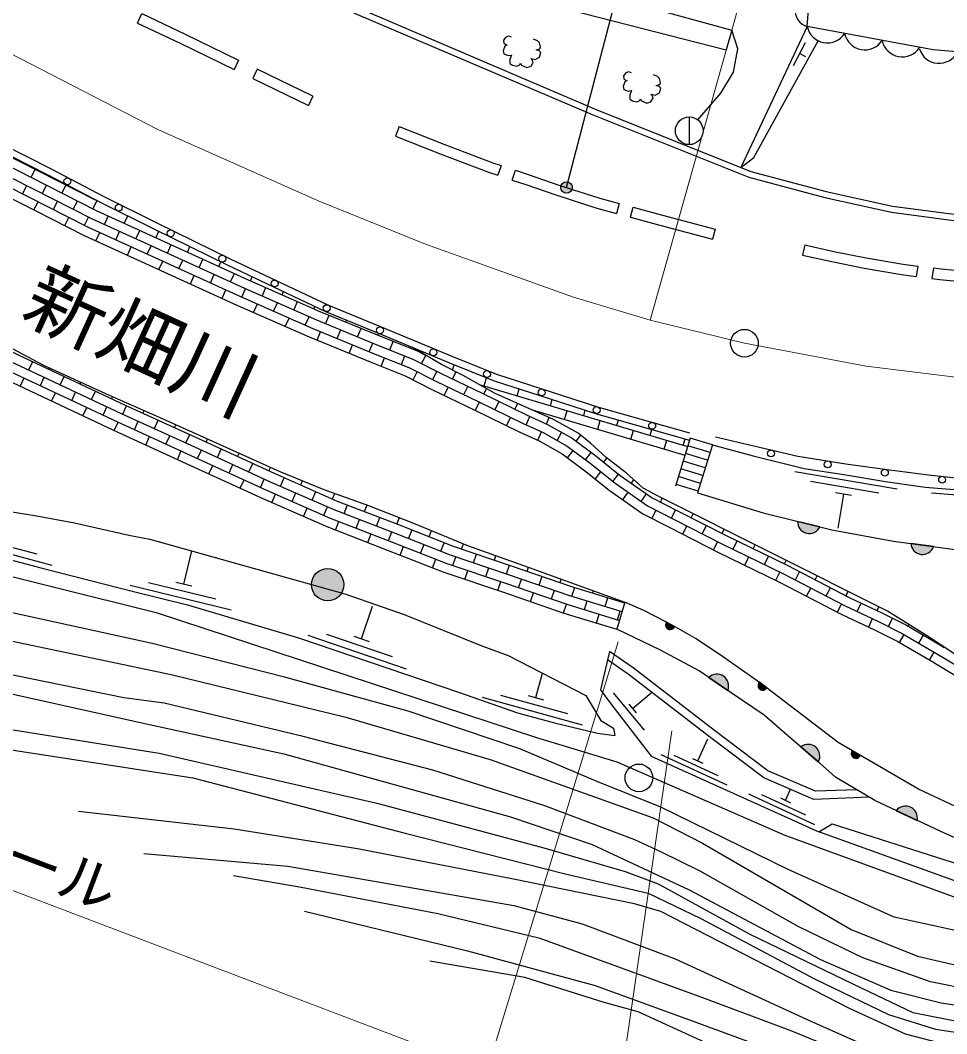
# Model space of a CAD drawing. Units: millimetres at full size, sheet at 1:1000; details may follow other scales. Extents: x 40000 to 680000, y 20000 to 380000.
# Drawn here: x 230268 to 270376, y 241459 to 285360 of the extents above; entities that cross this region are included whole.
import ezdxf
from ezdxf.enums import TextEntityAlignment as Align

# ---------------------------------------------------------------- set-up
doc = ezdxf.new("R2010")
doc.units = ezdxf.units.MM
doc.header["$LTSCALE"] = 1000
doc.linetypes.add('CHAIN', pattern=[18.5, 12, -1.5, 3.5, -1.5])
for name, color, linetype, lineweight in [('M-BGD', 7, 'Continuous', 25), ('M-BGD-EXST', 7, 'Continuous', 25), ('M-BMK', 2, 'CHAIN', 13), ('M-BMK-SRVR', 3, 'Continuous', 25), ('M-STR-HTXT', 7, 'Continuous', 13)]:
    doc.layers.add(name, color=color, linetype=linetype, lineweight=lineweight)
doc.layers.add('M-BMK-HTXT', color=7, linetype='Continuous')
doc.styles.add('ＭＳ ゴシック', font='')
doc.styles.get('ＭＳ ゴシック').set_extended_font_data('MS Gothic')

msp = doc.modelspace()

# ---------------------------------------------------------------- hatches: boundary and pattern name
at = {"layer": 'M-BGD'}
for points in [[(264884, 263417, -0.82183), (263921, 263652)], [(269807, 262562, -0.82183), (268825, 262694)], [(244278, 260912, -1), (242878, 260912, -0.41421), (243578, 261612, -0.41421)], [(258594, 259099, -0.4608), (258306, 258988, -0.4608), (258240, 259290)], [(260079, 256889, -0.82183), (260895, 256327)], [(262587, 256444, -0.4608), (262285, 256380, -0.4608), (262269, 256688)], [(264065, 253884, -0.82183), (264818, 253240)], [(266633, 253517, -0.4608), (266341, 253415, -0.4608), (266286, 253719)], [(268194, 251118, -0.82183), (269091, 250697)]]:
    msp.add_hatch(color=256, dxfattribs=at).paths.add_polyline_path(points)
at = {"layer": 'M-BGD-EXST'}
msp.add_hatch(color=256, dxfattribs=at).paths.add_polyline_path([(254133, 278238, -1), (253694, 277998, -1)])

# ---------------------------------------------------------------- linework, layer by layer
at = {"layer": 'M-BGD'}
for p, q in [((264337, 285096), (265125, 294671)), ((261072, 284938), (260831, 284082)), ((264337, 285096), (261469, 278987)), ((264246, 284378), (263725, 283383)), ((264277, 283781), (264008, 283922)), ((240332, 282835), (242743, 281662)), ((242940, 282067), (242743, 281662)), ((259228, 281174), (259228, 279974)), ((246678, 280764), (246512, 280345)), ((230735, 278552), (230917, 278909)), ((231594, 278564), (231604, 278586)), ((230367, 277842), (230548, 278199)), ((231225, 277854), (231406, 278211)), ((232072, 277872), (232254, 278229)), ((230857, 277144), (231038, 277501)), ((231704, 277162), (231885, 277518)), ((232562, 277174), (232743, 277531)), ((232930, 277884), (232934, 277891)), ((233409, 277192), (233591, 277548)), ((232194, 276464), (232375, 276821)), ((233041, 276482), (233222, 276838)), ((233910, 276517), (234076, 276881)), ((234771, 276564), (234917, 276884)), ((233541, 275805), (233707, 276170)), ((234402, 275853), (234568, 276217)), ((235275, 275895), (235441, 276259)), ((236136, 275942), (236262, 276218)), ((260356, 276307), (260240, 275872)), ((234906, 275184), (235072, 275548)), ((235768, 275231), (235933, 275595)), ((236640, 275273), (236806, 275637)), ((237502, 275320), (237610, 275557)), ((264237, 275631), (264138, 275192)), ((236271, 274562), (236437, 274926)), ((237133, 274609), (237298, 274973)), ((238005, 274651), (238171, 275015)), ((238867, 274699), (238957, 274897)), ((239370, 274030), (239536, 274394)), ((237636, 273940), (237802, 274304)), ((238498, 273987), (238664, 274352)), ((240232, 274078), (240309, 274251)), ((239001, 273319), (239167, 273683)), ((239863, 273366), (240025, 273732)), ((240739, 273416), (240901, 273782)), ((241604, 273471), (241665, 273609)), ((240370, 272705), (240532, 273070)), ((241235, 272759), (241397, 273125)), ((242110, 272809), (242272, 273175)), ((242975, 272863), (243021, 272967)), ((241741, 272097), (241903, 272463)), ((242606, 272152), (242768, 272518)), ((243487, 272213), (243639, 272583)), ((244360, 272287), (244394, 272370)), ((243117, 271500), (243269, 271870)), ((243990, 271574), (244142, 271944)), ((244874, 271643), (245026, 272013)), ((245748, 271717), (245780, 271796)), ((245378, 271004), (245530, 271374)), ((246265, 271080), (246412, 271452)), ((244505, 270930), (244657, 271300)), ((247142, 271163), (247165, 271222)), ((247642, 270951), (247662, 271016)), ((230637, 270213), (230808, 270575)), ((245894, 270366), (246042, 270738)), ((246771, 270449), (246919, 270821)), ((247643, 270492), (247823, 270846)), ((248986, 270206), (249055, 270440)), ((231506, 270246), (231533, 270303)), ((247275, 269782), (247456, 270138)), ((248122, 269800), (248303, 270157)), ((248985, 269822), (249135, 270132)), ((230268, 269503), (230439, 269865)), ((231137, 269535), (231308, 269897)), ((231993, 269573), (232164, 269935)), ((232863, 269605), (232897, 269678)), ((250136, 269585), (259159, 266900)), ((250347, 269522), (250453, 269877)), ((231625, 268863), (231795, 269224)), ((232494, 268895), (232665, 269256)), ((233350, 268933), (233521, 269295)), ((248617, 269112), (248791, 269472)), ((249471, 269143), (249645, 269502)), ((250335, 269168), (250452, 269406)), ((251785, 269095), (251873, 269392)), ((234219, 268965), (234261, 269054)), ((249966, 268457), (250142, 268817)), ((250819, 268486), (250995, 268845)), ((251683, 268509), (251804, 268758)), ((253223, 268667), (253301, 268932)), ((232981, 268222), (233152, 268584)), ((233850, 268255), (234021, 268616)), ((234707, 268294), (234873, 268658)), ((235580, 268335), (235633, 268450)), ((252390, 268497), (259045, 266517)), ((253827, 268069), (253941, 268453)), ((254660, 268239), (254730, 268473)), ((234338, 267583), (234504, 267947)), ((235211, 267624), (235377, 267988)), ((236072, 267672), (236238, 268036)), ((236945, 267713), (237003, 267839)), ((251314, 267798), (251490, 268158)), ((252169, 267831), (252332, 268196)), ((253043, 267878), (253166, 268152)), ((255265, 267642), (255379, 268025)), ((256098, 267811), (256168, 268048)), ((236576, 267002), (236742, 267366)), ((237437, 267050), (237603, 267414)), ((252674, 267167), (252838, 267532)), ((253509, 267162), (253706, 267510)), ((254337, 267122), (254532, 267383)), ((256703, 267214), (256817, 267597)), ((257536, 267383), (257612, 267639)), ((235703, 266961), (235869, 267325)), ((238310, 267091), (238371, 267223)), ((258140, 266786), (258254, 267169)), ((259274, 267265), (258635, 265181)), ((258973, 266955), (259055, 267231)), ((260128, 266638), (259172, 266931)), ((260230, 266972), (259274, 267265)), ((260230, 266972), (259591, 264888)), ((237068, 266339), (237234, 266703)), ((237941, 266380), (238108, 266743)), ((238800, 266425), (238968, 266788)), ((239673, 266463), (239739, 266608)), ((253962, 266403), (254202, 266723)), ((254745, 266316), (254985, 266636)), ((260025, 266303), (259069, 266596)), ((238431, 265714), (238599, 266077)), ((239304, 265752), (239471, 266116)), ((240163, 265797), (240330, 266160)), ((255529, 266212), (255667, 266385)), ((259922, 265968), (258966, 266261)), ((241035, 265836), (241107, 265992)), ((255152, 265489), (255401, 265802)), ((255922, 265387), (256171, 265700)), ((259820, 265634), (258864, 265927)), ((268232, 265049), (263796, 265806)), ((239794, 265086), (239961, 265450)), ((240666, 265125), (240833, 265488)), ((241529, 265178), (241690, 265544)), ((242407, 265230), (242486, 265411)), ((256723, 265305), (256832, 265460)), ((259615, 264964), (258659, 265258)), ((259717, 265299), (258761, 265592)), ((267442, 264879), (264485, 265384)), ((241160, 264466), (241320, 264832)), ((242038, 264518), (242198, 264884)), ((242903, 264575), (243063, 264942)), ((243781, 264627), (243884, 264863)), ((256351, 264589), (256581, 264917)), ((257146, 264520), (257376, 264847)), ((266258, 264777), (265568, 264895)), ((265913, 264836), (265661, 263357)), ((274207, 264509), (269722, 264873)), ((244285, 263993), (244429, 264366)), ((245176, 264077), (245287, 264364)), ((257979, 264490), (258063, 264656)), ((242533, 263864), (242694, 264230)), ((243412, 263916), (243572, 264282)), ((257611, 263780), (257792, 264137)), ((258457, 263797), (258639, 264153)), ((259315, 263809), (259403, 263982)), ((243914, 263278), (244058, 263651)), ((244806, 263363), (244950, 263736)), ((245684, 263452), (245828, 263825)), ((246575, 263537), (246683, 263815)), ((258947, 263099), (259128, 263455)), ((259794, 263116), (259976, 263473)), ((264884, 263417), (263921, 263652)), ((228084, 263013), (230983, 262242)), ((245313, 262738), (245458, 263111)), ((246205, 262822), (246349, 263195)), ((247081, 262908), (247228, 263280)), ((247971, 262987), (248075, 263252)), ((260652, 263129), (260744, 263309)), ((227282, 262915), (231631, 261760)), ((246711, 262194), (246858, 262566)), ((247601, 262273), (247747, 262645)), ((248477, 262357), (248624, 262729)), ((249373, 262455), (249450, 262685)), ((260284, 262419), (260465, 262775)), ((261135, 262444), (261310, 262804)), ((261999, 262468), (262081, 262637)), ((269807, 262562), (268825, 262694)), ((237349, 260940), (237699, 262374)), ((249001, 261736), (249128, 262115)), ((249891, 261859), (250018, 262239)), ((250795, 261978), (250860, 262172)), ((261630, 261758), (261806, 262117)), ((262483, 261787), (262659, 262147)), ((248107, 261643), (248253, 262015)), ((251313, 261382), (251441, 261762)), ((252216, 261496), (252274, 261667)), ((263347, 261811), (263422, 261964)), ((249519, 261140), (249646, 261520)), ((250423, 261259), (250550, 261638)), ((252732, 260896), (252862, 261274)), ((262979, 261100), (263154, 261460)), ((263825, 261116), (264009, 261471)), ((264680, 261123), (264766, 261289)), ((235021, 260891), (239393, 259824)), ((235821, 261004), (238735, 260293)), ((237009, 261023), (237689, 260857)), ((250941, 260663), (251069, 261043)), ((251844, 260778), (251974, 261156)), ((253634, 261009), (253685, 261155)), ((254152, 260412), (254270, 260794)), ((265156, 260425), (265340, 260780)), ((252361, 260178), (252491, 260556)), ((253263, 260291), (253393, 260669)), ((255062, 260551), (255091, 260645)), ((255586, 259972), (255703, 260354)), ((264311, 260412), (264496, 260767)), ((266011, 260431), (266106, 260615)), ((245041, 258563), (245523, 259984)), ((253779, 259691), (253909, 260069)), ((254689, 259829), (254807, 260211)), ((265643, 259721), (265827, 260076)), ((266497, 259753), (266667, 260116)), ((267366, 259789), (267440, 259945)), ((255213, 259250), (255330, 259632)), ((256123, 259388), (256241, 259771)), ((267849, 259104), (268030, 259461)), ((258594, 259099), (258240, 259290)), ((266998, 259078), (267167, 259440)), ((268706, 259114), (268743, 259178)), ((242718, 258719), (246979, 257272)), ((243524, 258762), (246365, 257797)), ((244710, 258676), (245373, 258451)), ((268337, 258403), (268538, 258748)), ((269164, 258383), (269365, 258729)), ((270001, 258358), (270009, 258371)), ((269632, 257647), (269834, 257993)), ((252586, 256018), (252876, 257076)), ((260079, 256889), (260895, 256327)), ((262587, 256444), (262269, 256688)), ((250258, 256033), (254598, 254845)), ((251060, 256124), (253954, 255332)), ((252249, 256110), (252924, 255925)), ((255939, 256227), (257280, 254611)), ((256771, 255553), (257580, 256224)), ((256615, 255742), (256928, 255365)), ((259599, 253279), (260039, 254232)), ((264065, 253884), (264818, 253240)), ((257993, 253556), (260854, 252238)), ((258558, 253527), (260465, 252648)), ((259377, 253381), (259822, 253176)), ((266633, 253517), (266286, 253719)), ((263396, 251568), (263617, 252046)), ((261790, 251846), (264651, 250527)), ((262355, 251817), (264262, 250938)), ((263174, 251671), (263619, 251465)), ((268194, 251118), (269091, 250697))]:
    msp.add_line(p, q, dxfattribs=at)
for points in [[(199012, 310028), (203482, 308222), (210347, 305346), (218821, 301357), (226873, 295292), (231909, 292940), (239089, 289996), (240474, 288881), (244895, 285892), (255130, 281528), (261895, 278816), (265155, 277942), (268034, 277307), (271242, 276883), (274152, 276669), (276496, 276613), (281118, 276819), (285958, 277122), (289794, 277513), (292684, 277996)], [(198919, 309782), (203382, 307978), (210240, 305105), (218684, 301130), (226736, 295065), (231804, 292699), (238954, 289767), (240317, 288669), (244768, 285660), (255030, 281284), (261811, 278566), (265093, 277686), (267989, 277047), (271215, 276621), (274139, 276405), (276498, 276349), (281132, 276556), (285980, 276859), (289829, 277251), (292735, 277737)], [(238927, 291096), (239089, 289996), (239966, 289441), (260831, 284082)], [(238927, 291096), (239162, 291010), (240698, 290575), (243168, 289849), (261072, 284938)], [(235342, 285242), (235535, 285648), (237408, 284759), (239720, 283634), (239523, 283229)], [(235342, 285242), (237213, 284354), (239523, 283229)], [(259600, 281044), (260597, 282207), (261139, 283109), (261333, 284121), (261072, 284938)], [(284500, 282817), (269786, 284076), (264337, 285096)], [(251530, 284626), (251402, 284672), (251290, 284627), (251184, 284493), (251204, 284363), (251286, 284304), (251346, 284293), (251241, 284232), (251176, 284043), (251208, 283906), (251390, 283836), (251537, 283855), (251460, 283659), (251457, 283493), (251581, 283417), (251763, 283378), (251888, 283434), (251921, 283496), (251973, 283413), (252205, 283310), (252379, 283378), (252478, 283538), (252436, 283650), (252365, 283702), (252559, 283654), (252750, 283766), (252803, 283965), (252732, 284042), (252604, 284074), (252761, 284118), (252783, 284207), (252742, 284377), (252660, 284467), (252488, 284545)], [(220936, 284078), (225658, 281628), (228264, 280278), (231463, 278659), (233756, 277461), (236051, 276322), (239258, 274749), (243483, 272748), (245946, 271727), (248843, 270526), (250786, 269743), (253163, 268976), (255220, 268316), (259247, 267177)], [(221267, 284244), (225796, 281894), (228401, 280545), (231600, 278926), (233892, 277729), (236183, 276591), (239389, 275019), (243605, 273022), (246061, 272004), (248956, 270803), (250888, 270025), (253255, 269261), (255307, 268603), (259239, 267491)], [(261469, 278987), (262025, 279419), (264818, 284470)], [(220702, 283626), (225204, 281374), (230071, 278890), (233559, 277116), (240136, 274120), (243243, 272745), (245929, 271643), (247424, 271051), (247781, 270870)], [(220886, 283982), (225385, 281731), (230253, 279246), (233514, 277588)], [(220517, 283271), (225024, 281017), (229890, 278533), (233385, 276755), (239972, 273756), (243087, 272377), (245780, 271272), (247259, 270686), (248465, 270075), (250264, 269202), (252210, 268251), (253091, 267857), (254162, 267253), (255182, 266488), (256242, 265643), (257631, 264668), (258752, 264096), (260823, 263042), (263463, 261754), (266188, 260340), (267573, 259692), (268638, 259153), (270109, 258295), (270273, 258197)], [(242940, 282067), (240529, 283240), (240332, 282835)], [(256725, 283082), (256597, 283128), (256485, 283082), (256378, 282949), (256398, 282819), (256481, 282760), (256541, 282748), (256435, 282688), (256371, 282498), (256403, 282362), (256584, 282292), (256731, 282311), (256655, 282115), (256652, 281948), (256775, 281873), (256957, 281834), (257083, 281890), (257115, 281952), (257168, 281869), (257400, 281766), (257573, 281834), (257672, 281994), (257630, 282105), (257560, 282158), (257753, 282110), (257945, 282222), (257998, 282421), (257926, 282498), (257798, 282530), (257956, 282574), (257978, 282663), (257936, 282833), (257854, 282923), (257682, 283001)], [(246678, 280764), (248603, 280000), (250728, 279188), (251082, 279071), (250939, 278644)], [(246512, 280345), (248440, 279581), (250577, 278764), (250939, 278644)], [(251559, 278437), (251701, 278864), (252292, 278667), (253588, 278224), (255356, 277657), (256197, 277427), (256079, 276993)], [(251559, 278437), (252148, 278241), (253447, 277797), (255228, 277225), (256079, 276993)], [(229708, 278177), (233212, 276395), (239808, 273391), (242930, 272009), (245630, 270901), (247095, 270321), (248287, 269716), (250089, 268843), (252040, 267888), (252911, 267499), (253943, 266917), (254937, 266172), (256003, 265323), (257424, 264325), (258571, 263739), (260644, 262684), (263283, 261397), (266011, 259981), (267398, 259332), (268446, 258802), (269905, 257951), (271603, 256930)], [(217566, 277583), (219031, 276789), (221574, 275420), (224878, 273693), (227435, 272244), (230208, 270858), (234807, 268687), (238138, 267170), (241254, 265735), (243992, 264535), (246637, 263513), (249015, 262575), (251525, 261734), (254176, 260823), (256430, 260131)], [(217683, 277808), (220383, 276283), (223887, 274428), (229007, 271613), (231270, 270424), (234117, 269118), (236286, 268162), (238876, 266996), (241502, 265814), (243415, 265030), (245345, 264343), (247291, 263575), (249629, 262611), (252251, 261676), (256438, 260156), (256094, 258979)], [(229527, 277821), (233038, 276034), (239644, 273026), (242773, 271641), (245481, 270530), (246931, 269956), (248109, 269358), (249914, 268483), (251871, 267526), (252730, 267142), (253724, 266581), (254692, 265855), (255763, 265002), (257217, 263981), (258389, 263383), (260466, 262326), (263103, 261040), (265834, 259622), (267223, 258972), (268255, 258450), (269702, 257607), (271396, 256588)], [(217381, 277228), (218841, 276437), (221387, 275067), (224686, 273342), (227247, 271891), (230033, 270498), (234639, 268325), (237972, 266806), (241090, 265370), (243840, 264165), (246491, 263140), (248878, 262199), (251396, 261355), (254052, 260443), (256318, 259747)], [(256682, 276828), (256800, 277262), (258074, 276914), (260356, 276307)], [(217197, 276873), (218651, 276085), (221199, 274713), (224495, 272990), (227059, 271537), (229859, 270138), (234471, 267962), (237805, 266442), (240926, 265005), (243687, 263795), (246346, 262768), (248741, 261823), (251268, 260976), (253928, 260062), (256206, 259363)], [(256682, 276828), (257956, 276479), (260240, 275872)], [(217013, 276517), (218461, 275733), (221012, 274360), (224304, 272639), (226871, 271184), (229684, 269779), (234303, 267599), (237639, 266079), (240762, 264640), (243535, 263425), (246200, 262395), (248604, 261447), (251139, 260597), (253805, 259682), (256094, 258979)], [(264237, 275631), (265496, 275348), (266883, 275065), (268491, 274795), (269120, 274711), (269060, 274265)], [(264138, 275192), (265401, 274908), (266801, 274623), (268424, 274350), (269060, 274265)], [(273535, 274342), (272708, 274379), (271468, 274453), (270134, 274575), (269798, 274620), (269738, 274174)], [(269738, 274174), (270084, 274128), (271434, 274004), (272685, 273930), (273515, 273892)], [(186446, 271683), (194752, 270963), (201857, 270323), (202297, 271123), (209899, 268328), (213939, 267515), (215328, 267403), (219472, 266429), (222946, 265442), (227995, 264366), (230904, 263907), (232615, 263590), (234960, 263061), (235877, 262885), (244312, 260520), (246893, 259618), (250243, 258261), (251389, 257838), (254758, 256111), (255397, 255032), (255943, 254697), (256014, 254380)], [(275410, 254347), (275384, 255340), (275089, 255456), (273229, 256334), (272070, 256997), (270643, 257952), (269547, 258678), (267811, 259759), (257909, 264733), (257240, 265098), (256510, 265746), (255628, 266415), (254959, 267043), (254421, 267472), (253348, 268070), (250826, 269194), (249446, 269977), (248502, 270448), (247220, 271199)], [(190310, 269555), (193258, 268913), (196583, 268226), (198069, 267960), (200219, 267738), (202723, 267628), (205273, 267539), (210725, 267340), (215655, 265809), (222128, 264036), (231213, 261623), (235220, 260595), (237502, 260038), (242313, 258603), (249276, 256239), (251794, 255364), (253392, 254926), (255256, 254486), (256014, 254380)], [(289557, 242977), (273435, 246379), (263375, 250047), (256108, 253228), (252636, 254278), (236214, 259684), (227276, 261896), (210017, 266814), (206549, 266977)], [(260230, 266972), (261991, 266488), (264202, 265950), (265919, 265686), (267723, 265378), (269439, 265136), (272499, 264887), (275280, 264729), (277515, 264746), (280946, 264782), (283252, 264852), (285681, 265030), (288136, 265314), (291035, 265720), (293184, 266116), (295417, 266671), (297119, 267189), (292924, 262970)], [(260372, 267318), (262327, 266850), (263929, 266482), (266012, 266142), (267798, 265901), (269583, 265675), (272343, 265367), (274081, 265245), (275963, 265156), (278436, 265189), (281494, 265256), (283688, 265378), (285681, 265490), (287723, 265668), (289739, 265958), (292314, 266404), (294976, 266905), (296179, 267172)], [(289631, 242697), (286159, 243446), (281958, 244153), (275672, 245125), (271271, 245814), (268103, 246512), (263515, 248573), (257998, 251269), (255277, 252375), (251891, 253802), (247056, 255434), (241769, 256895), (235973, 258366), (229181, 259848), (223690, 260472), (217883, 261422), (211363, 262701), (206245, 263765), (198266, 265236)], [(259591, 264888), (262430, 264018), (265409, 263288), (268072, 262795), (271161, 262379), (274496, 262064), (277199, 262044), (277337, 262655), (279981, 262636), (284092, 262822), (286584, 263081), (288755, 263094), (292924, 262970)], [(205509, 262866), (209187, 262493), (216296, 261249), (224148, 259684), (236798, 257026), (244358, 255171), (250612, 253345), (257674, 250811), (259804, 249719), (266242, 245967), (269105, 244820), (271295, 244320), (275250, 244058), (281607, 243684), (286012, 242964), (289649, 241886)], [(289020, 240620), (283698, 242430), (280577, 243152), (277836, 243288), (271529, 243336), (269680, 243712), (266742, 244751), (263942, 246103), (259709, 248504), (257995, 249332), (256868, 249852), (252972, 251338), (248122, 252881), (242512, 254336), (236492, 255772), (234746, 256014), (219345, 259155), (214715, 259972), (208731, 260646)], [(283789, 248058), (283882, 249116), (280559, 249528), (277500, 249319), (276256, 249438), (273467, 250038), (269153, 252052), (265674, 254075), (262316, 256652), (260663, 257798), (259523, 258562), (258728, 259027), (258240, 259290), (257267, 259786), (256438, 260156)], [(213935, 258869), (217471, 258757), (222657, 257620), (228381, 256521), (235399, 254957), (241677, 253580), (251490, 250853), (255024, 249658), (259225, 247689), (264910, 244671), (267963, 243343), (270135, 242792), (272528, 242431), (275941, 242460), (279502, 242431), (280868, 242231), (284933, 241186), (288891, 239874)], [(283789, 248058), (282959, 248032), (280949, 248311), (280353, 248348), (278491, 248162), (277020, 248106), (275345, 248348), (272515, 249130), (270094, 250228), (267259, 251555), (265565, 252579), (264764, 253286), (263480, 254384), (262474, 255258), (261041, 256226), (259663, 257175), (257988, 258068), (256094, 258979)], [(255776, 258017), (255383, 256360), (255836, 255746), (257577, 253479), (264840, 250198)], [(266474, 252030), (264695, 251964), (262638, 252848), (260320, 254596), (256798, 257315), (255776, 258017)], [(267020, 251700), (264629, 251611), (262461, 252543), (260108, 254318), (256592, 257032), (255689, 257652)], [(288990, 239196), (285886, 240284), (282309, 241254), (278317, 241583), (273856, 241676), (271026, 241943), (268930, 242369), (266723, 243418), (261863, 245760), (257895, 247942), (256466, 248466), (252954, 249501), (245835, 251399), (236274, 253605), (228495, 254837), (223070, 255881), (219064, 256461)], [(322285, 254515), (315847, 250979), (304476, 245686), (297162, 244191), (291336, 243855), (285498, 244503), (276899, 246231), (273686, 247008), (264840, 250198)], [(225671, 253800), (229975, 253736), (237736, 252538), (246933, 250144), (253863, 248381), (257456, 247541), (259725, 246448), (264651, 243831), (267863, 242288), (269895, 241662), (271892, 241357), (276156, 241092), (279594, 240867), (282289, 240410), (286528, 238765)], [(264840, 250198), (265422, 250558), (276209, 247094), (282736, 246798), (291456, 244648), (297991, 245762), (307711, 248711), (311462, 250665), (313794, 251463)], [(284989, 238015), (283053, 238993), (281276, 239704), (278169, 240371), (270362, 240975), (268599, 241436), (266164, 242548), (258004, 246754), (256864, 247083), (251546, 248176), (244861, 249466), (239533, 250326), (232784, 251084)], [(235615, 249265), (241858, 248722), (246340, 247936), (251642, 247011), (254599, 246216), (258624, 244697), (264330, 242079), (267537, 240639), (269284, 240036), (272012, 239645), (278522, 238957), (279869, 238606), (281111, 237932)], [(268353, 239654), (263664, 241568), (259815, 243008), (252775, 245580), (248345, 246658), (242356, 247813), (239504, 248301)], [(242570, 246773), (249625, 245046), (255151, 243554), (259510, 241954), (266449, 239402)], [(262473, 239904), (257020, 242403), (255549, 242815), (252111, 243896), (247996, 244603)]]:
    msp.add_lwpolyline(points, dxfattribs=at)
for centre, radius in [((259228, 280574), 600), ((232310, 278386), 150), ((234533, 277243), 150), ((236774, 276134), 150), ((239018, 275033), 150), ((241276, 273959), 150), ((243535, 272889), 150), ((245845, 271932), 150), ((248154, 270974), 150), ((250470, 270032), 150), ((252839, 269238), 150), ((255220, 268473), 150), ((257625, 267792), 150), ((262769, 266595), 150), ((265222, 266119), 150), ((267697, 265764), 150), ((270178, 265458), 150), ((243578, 260912), 700), ((257049, 252543), 600)]:
    msp.add_circle(centre, radius, dxfattribs=at)
for centre, radius, start, end in [((264506, 285763), 688, 94.8477, 255.7432), ((265208, 285269), 889, 191.2115, 327.5886), ((266830, 284965), 889, 191.2115, 327.5886), ((268452, 284662), 889, 191.2115, 327.5886), ((270044, 284385), 889, 196.9217, 333.2988), ((264426, 263630), 505, 177.4098, 335.068), ((269329, 262725), 505, 183.5051, 341.1633), ((258402, 259167), 203, 142.7053, 340.6286), ((260431, 256527), 505, 336.6109, 134.2691), ((262409, 256541), 203, 133.5338, 331.4572), ((264378, 253488), 505, 330.653, 128.3111), ((266443, 253591), 203, 140.8565, 338.7799), ((268601, 250819), 505, 346.0756, 143.7338)]:
    msp.add_arc(centre, radius, start, end, dxfattribs=at)
at = {"layer": 'M-BGD-EXST'}
msp.add_line((253913, 278118), (256889, 289474), dxfattribs=at)
msp.add_circle((253913, 278118), 250, dxfattribs=at)
at = {"layer": 'M-BMK'}
msp.add_lwpolyline([(198602, 299742), (208704, 295067), (229028, 284335), (236218, 280632), (243131, 277558), (247807, 275661), (254215, 273371), (257537, 272370), (261620, 271372), (266883, 270372), (272789, 269654), (277898, 269466), (286940, 269785), (293269, 270612), (297905, 271596), (305810, 274028), (312068, 276577), (318238, 279649), (323612, 283155), (332536, 289734), (338401, 294636), (342710, 298852), (349948, 305563)], dxfattribs=at)
at = {"layer": 'M-BMK-SRVR'}
msp.add_circle((261620, 271372), 600, dxfattribs=at)
at = {"layer": 'M-STR-HTXT'}
for p, q in [((257537, 272370), (264446, 296936)), ((250037, 238441), (256145, 258440)), ((258479, 254583), (255560, 234486))]:
    msp.add_line(p, q, dxfattribs=at)
msp.add_lwpolyline([(250467, 239848), (225866, 249214), (210809, 254905)], dxfattribs=at)

# ---------------------------------------------------------------- texts
at = {"layer": 'M-BMK-HTXT', "style": 'ＭＳ ゴシック'}
msp.add_text('新畑川', height=2566, rotation=335.506, dxfattribs=at).set_placement((235522, 271491), align=Align.MIDDLE_CENTER)
at = {"layer": 'M-STR-HTXT', "style": 'ＭＳ ゴシック'}
msp.add_text('ガードレール', height=1833, rotation=339.293, dxfattribs=at).set_placement((219825, 251497), align=Align.BOTTOM_LEFT)

doc.saveas('drawing.dxf')
